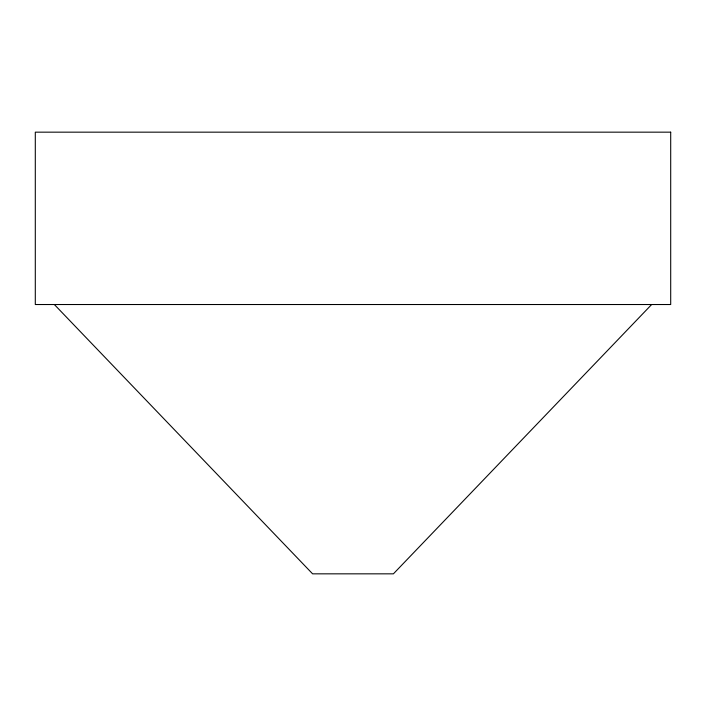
<?xml version="1.0" encoding="UTF-8"?>
<svg xmlns="http://www.w3.org/2000/svg" width="706" height="706" viewBox="0 0 706 706"><rect width="100%" height="100%" fill="white"/><g stroke="black" fill="none" stroke-linecap="round" stroke-linejoin="round"><path stroke-width="1.06" d="M651.647 304.524L393.401 573.837L312.599 573.837L54.353 304.524M670.7 132.163L35.3 132.163L35.3 304.524L670.7 304.524L670.7 132.163"/></g></svg>
